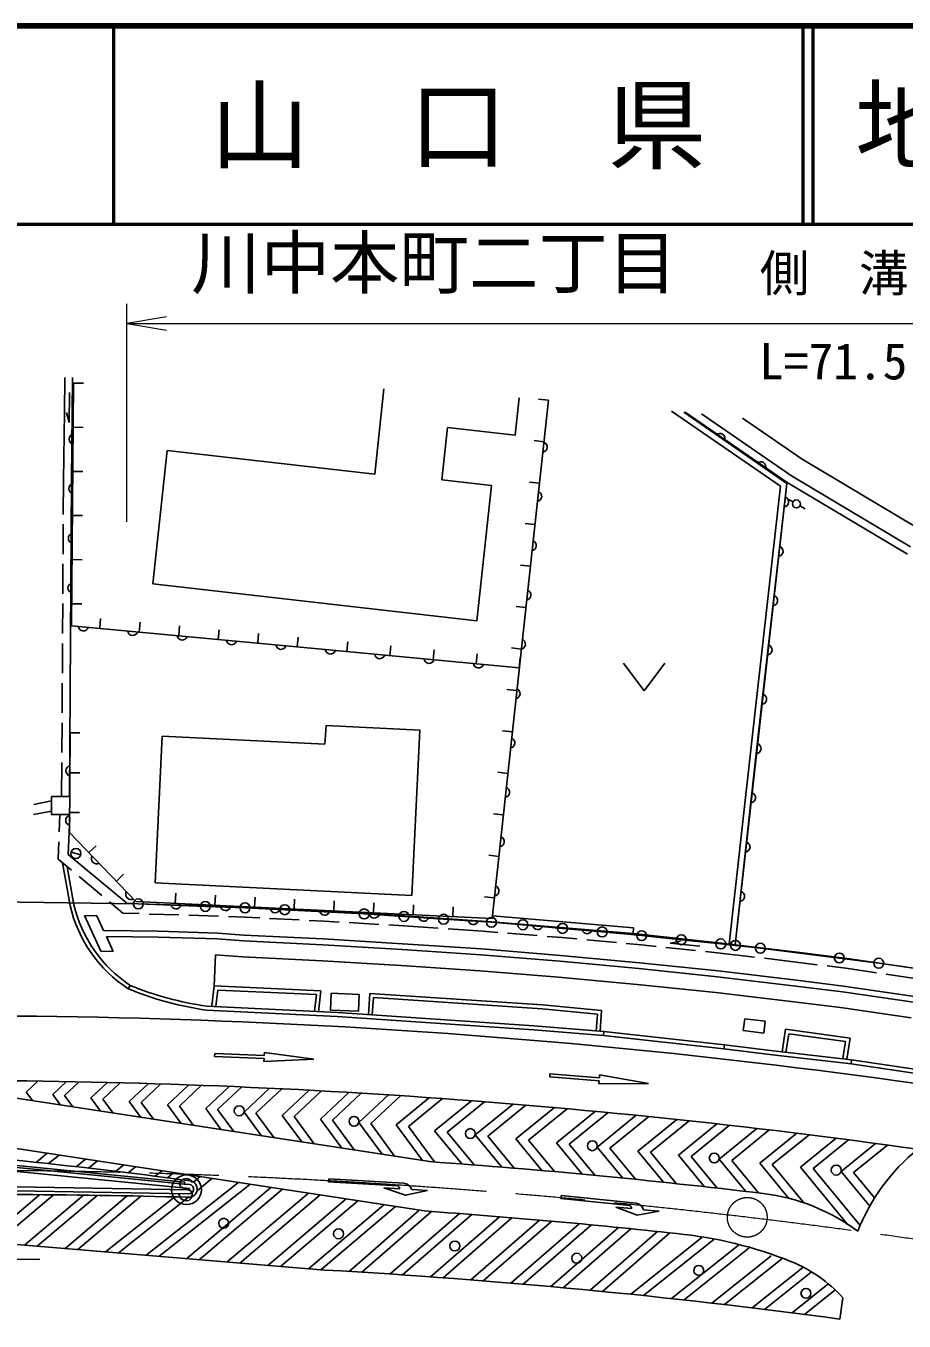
# Model space of a CAD drawing. Units: millimetres, scale not verified. Extents: x 40000 to 680000, y 20000 to 380000.
# Drawn here: x 328586 to 372851, y 314726 to 380000 of the extents above; entities that cross this region are included whole.
import ezdxf
from ezdxf.enums import TextEntityAlignment as Align

# ---------------------------------------------------------------- set-up
doc = ezdxf.new("R2010")
doc.units = ezdxf.units.MM
doc.header["$LTSCALE"] = 1000
doc.linetypes.add('CHAIN', pattern=[18.5, 12, -1.5, 3.5, -1.5])
for name, color, linetype, lineweight in [('M-BGD', 7, 'Continuous', 25), ('M-BMK', 2, 'CHAIN', 13), ('M-BMK-ROW', 30, 'Continuous', 25), ('M-STR-HTXT', 7, 'Continuous', 13), ('M-STR-STRC', 7, 'Continuous', 25), ('M-STR-STRD', 7, 'Continuous', 25), ('M-TTL', 2, 'Continuous', 140), ('M-TTL-LINE', 7, 'Continuous', 50)]:
    doc.layers.add(name, color=color, linetype=linetype, lineweight=lineweight)
doc.layers.add('M-BMK-HTXT', color=7, linetype='Continuous')
doc.layers.add('M-TTL-TXT', color=7, linetype='Continuous')
doc.styles.add('ＭＳ ゴシック', font='')
doc.styles.get('ＭＳ ゴシック').set_extended_font_data('MS Gothic')

# ---------------------------------------------------------------- blocks, each defined once
blk = doc.blocks.new('open_arrow')
at = {"color": 0, "linetype": 'Continuous', "lineweight": -2}
blk.add_lwpolyline([(7.5, 1.25), (0, 0), (7.5, -1.25)], dxfattribs=at)

msp = doc.modelspace()

# ---------------------------------------------------------------- linework, layer by layer
at = {"layer": 'M-BGD'}
for p, q in [((330541, 362281), (330525, 360536)), ((330941, 362275), (330924, 360524)), ((330991, 361992), (331491, 361988)), ((346178, 357412), (346634, 361701)), ((330770, 360020), (330786, 361520)), ((353449, 361249), (353245, 359381)), ((354921, 361135), (354424, 361189)), ((330479, 357110), (330525, 360536)), ((330770, 360020), (330625, 360522)), ((330879, 357107), (330924, 360524)), ((366615, 356796), (361135, 360591)), ((366934, 356941), (361747, 360532)), ((366934, 356941), (361747, 360532)), ((366954, 356993), (361820, 360525)), ((361820, 360525), (366954, 356993)), ((367170, 357330), (362644, 360444)), ((330972, 359770), (331472, 359766)), ((349543, 357115), (349832, 359755)), ((353245, 359381), (349832, 359755)), ((364707, 360232), (367711, 358172)), ((354694, 359045), (354197, 359099)), ((334977, 351876), (335708, 358605)), ((335708, 358605), (346178, 357412)), ((367711, 358172), (373549, 354689)), ((330469, 355383), (330479, 357110)), ((330787, 341158), (330879, 357107)), ((330954, 357547), (331454, 357543)), ((352053, 356840), (349543, 357115)), ((373170, 353751), (367170, 357330)), ((352053, 356840), (351317, 350014)), ((354467, 356956), (353970, 357010)), ((364339, 333687), (366934, 356941)), ((365186, 344117), (366615, 356796)), ((365484, 344084), (366934, 356941)), ((373019, 353376), (366954, 356993)), ((366954, 356993), (373019, 353376)), ((366990, 356157), (367251, 356008)), ((367598, 355810), (367859, 355661)), ((330935, 355325), (331435, 355321)), ((330458, 353383), (330466, 354883)), ((354240, 354866), (353743, 354920)), ((330446, 351383), (330455, 352883)), ((330916, 353102), (331416, 353098)), ((354013, 352776), (353516, 352830)), ((334977, 351876), (351317, 350014)), ((330435, 349383), (330443, 350883)), ((330898, 350880), (331398, 350876)), ((353786, 350686), (353289, 350740)), ((332305, 349635), (332352, 350133)), ((334296, 349448), (334343, 349946)), ((336288, 349261), (336334, 349759)), ((338279, 349074), (338326, 349571)), ((340270, 348886), (340317, 349384)), ((330423, 347383), (330432, 348883)), ((342261, 348699), (342308, 349197)), ((344764, 348464), (344811, 348961)), ((346937, 348259), (346984, 348757)), ((353559, 348597), (353062, 348651)), ((349110, 348055), (349157, 348553)), ((351282, 347851), (351329, 348348)), ((353455, 347646), (353502, 348144)), ((358699, 347891), (359749, 346491)), ((359749, 346491), (360799, 347891)), ((330412, 345383), (330420, 346883)), ((353332, 346507), (352834, 346561)), ((330400, 343384), (330409, 344884)), ((343724, 344736), (343655, 343799)), ((348437, 344505), (343724, 344736)), ((330810, 344367), (330788, 339352)), ((330960, 344366), (330810, 344367)), ((330810, 344367), (331310, 344365)), ((335100, 336806), (335448, 344199)), ((343655, 343799), (335448, 344199)), ((348038, 336175), (348437, 344505)), ((353104, 344417), (352607, 344471)), ((364041, 333723), (365186, 344117)), ((364339, 333687), (365484, 344084)), ((330387, 341157), (330397, 342884)), ((330801, 342361), (331301, 342359)), ((352877, 342328), (352380, 342382)), ((328982, 340766), (329870, 340941)), ((330796, 341158), (329870, 341157)), ((329870, 340257), (329870, 341157)), ((328975, 340255), (329870, 340432)), ((330792, 340258), (329870, 340257)), ((330297, 340257), (330263, 339383)), ((330792, 340113), (330720, 338236)), ((330793, 340355), (331293, 340353)), ((352650, 340238), (352153, 340292)), ((330244, 338884), (330210, 338009)), ((330720, 338236), (333667, 335780)), ((330863, 338355), (331347, 338230)), ((331766, 338337), (332126, 338683)), ((352423, 338148), (351926, 338202)), ((330210, 338009), (330884, 337448)), ((330433, 337824), (330809, 335664)), ((330671, 337626), (331005, 335704)), ((331268, 337128), (332421, 336168)), ((333153, 336896), (333513, 337243)), ((348038, 336175), (335100, 336806)), ((336115, 335784), (336139, 336284)), ((338113, 335688), (338137, 336187)), ((332805, 335847), (333479, 335286)), ((333667, 335780), (334246, 335761)), ((352082, 335014), (334131, 335880)), ((334246, 335761), (339635, 335581)), ((334246, 335761), (339635, 335581)), ((339635, 335581), (343649, 335381)), ((339635, 335581), (343649, 335381)), ((340110, 335591), (340134, 336091)), ((342108, 335495), (342132, 335994)), ((344106, 335399), (344130, 335898)), ((346103, 335302), (346127, 335802)), ((348101, 335206), (348125, 335705)), ((350099, 335109), (350123, 335609)), ((352196, 336058), (351699, 336112)), ((331535, 335168), (332366, 333367)), ((331535, 335168), (332166, 335154)), ((332159, 335154), (332501, 334413)), ((333479, 335286), (334298, 335259)), ((334797, 335242), (336297, 335192)), ((336796, 335175), (338296, 335125)), ((338795, 335109), (339614, 335082)), ((339614, 335082), (340370, 335044)), ((340869, 335019), (342367, 334944)), ((342867, 334919), (343622, 334882)), ((343622, 334882), (344377, 334837)), ((343649, 335381), (347660, 335142)), ((343649, 335381), (347660, 335142)), ((347660, 335142), (352065, 334849)), ((347660, 335142), (352065, 334849)), ((352097, 335147), (359212, 334551)), ((332501, 334413), (335272, 334376)), ((335272, 334376), (338254, 334284)), ((338254, 334284), (339570, 334183)), ((344877, 334807), (346374, 334718)), ((346873, 334688), (347628, 334643)), ((347628, 334643), (349370, 334527)), ((349869, 334493), (351611, 334377)), ((351611, 334377), (352365, 334317)), ((352065, 334849), (359187, 334252)), ((352065, 334849), (359187, 334252)), ((352863, 334277), (354359, 334156)), ((359187, 334252), (359212, 334551)), ((359187, 334252), (363640, 333771)), ((332640, 334111), (335265, 334076)), ((332640, 334111), (332990, 333353)), ((335265, 334076), (338245, 333985)), ((339555, 333883), (338245, 333985)), ((339555, 333883), (343556, 333684)), ((339570, 334183), (343573, 333983)), ((343556, 333684), (347553, 333445)), ((343573, 333983), (347572, 333745)), ((347572, 333745), (351545, 333480)), ((354857, 334116), (355610, 334056)), ((355610, 334056), (356358, 333986)), ((356856, 333940), (358349, 333801)), ((358847, 333755), (359594, 333685)), ((359594, 333685), (360346, 333608)), ((360843, 333556), (362336, 333403)), ((361060, 333769), (361573, 333867)), ((361060, 333769), (362552, 333615)), ((363640, 333771), (367600, 333299)), ((332366, 333367), (332990, 333353)), ((338134, 333191), (338080, 331617)), ((339504, 333085), (338134, 333191)), ((339504, 333085), (343513, 332885)), ((347553, 333445), (351523, 333181)), ((351523, 333181), (355507, 332860)), ((351545, 333480), (355533, 333159)), ((355533, 333159), (359506, 332789)), ((362833, 333351), (363585, 333274)), ((363585, 333274), (365314, 333068)), ((365810, 333009), (367540, 332802)), ((367600, 333299), (369979, 333000)), ((369979, 333000), (373574, 332476)), ((343513, 332885), (347502, 332647)), ((347502, 332647), (351465, 332383)), ((351465, 332383), (355438, 332063)), ((355507, 332860), (359477, 332491)), ((359477, 332491), (363452, 332081)), ((359506, 332789), (363485, 332379)), ((363485, 332379), (367430, 331909)), ((367540, 332802), (368477, 332684)), ((368974, 332622), (369911, 332504)), ((369911, 332504), (371459, 332279)), ((333735, 331476), (333845, 331643)), ((337964, 330620), (338080, 331617)), ((338080, 331617), (343458, 331367)), ((355438, 332063), (359399, 331695)), ((359399, 331695), (363364, 331286)), ((363452, 332081), (367394, 331611)), ((367394, 331611), (369750, 331315)), ((367430, 331909), (369790, 331612)), ((369790, 331612), (373373, 331090)), ((371954, 332207), (373502, 331981)), ((338162, 330597), (338257, 331408)), ((338257, 331408), (343234, 331177)), ((343137, 330341), (343234, 331177)), ((343336, 330318), (343458, 331367)), ((343972, 331252), (343933, 330403)), ((343972, 331252), (345386, 331186)), ((345347, 330337), (345386, 331186)), ((345848, 330166), (345924, 331242)), ((345924, 331242), (354632, 330656)), ((346047, 330152), (346109, 331030)), ((346109, 331030), (354615, 330457)), ((363364, 331286), (367297, 330817)), ((369750, 331315), (373330, 330794)), ((337685, 330399), (344282, 330071)), ((337704, 330598), (344294, 330270)), ((343933, 330403), (345347, 330337)), ((354615, 330457), (357391, 330195)), ((354632, 330656), (357605, 330376)), ((357530, 329331), (357605, 330376)), ((367297, 330817), (369642, 330522)), ((369642, 330522), (373215, 330002)), ((344282, 330071), (354181, 329404)), ((344294, 330270), (354195, 329604)), ((357331, 329345), (357391, 330195)), ((364744, 329365), (364815, 329961)), ((364815, 329961), (365847, 329839)), ((365777, 329243), (365847, 329839)), ((354181, 329404), (357701, 329116)), ((354195, 329604), (357718, 329315)), ((357701, 329116), (357718, 329315)), ((357701, 329116), (363772, 328445)), ((357723, 329315), (363794, 328644)), ((364744, 329365), (365777, 329243)), ((366697, 328294), (366878, 329433)), ((366878, 329433), (370127, 328980)), ((366894, 328263), (367044, 329208)), ((367044, 329208), (369897, 328810)), ((363772, 328445), (363794, 328644)), ((363772, 328445), (366223, 328147)), ((363796, 328643), (366247, 328346)), ((366247, 328346), (370198, 327893)), ((369761, 327952), (369897, 328810)), ((369959, 327921), (370127, 328980)), ((366223, 328147), (370176, 327695)), ((370176, 327695), (370198, 327893)), ((370176, 327695), (373800, 327149)), ((370205, 327893), (373830, 327347)), ((321645, 323200), (336593, 321731)), ((336583, 321632), (336593, 321731))]:
    msp.add_line(p, q, dxfattribs=at)
for points in [[(353455, 347646), (343678, 348566), (330888, 349769), (330991, 361992)], [(354921, 361135), (352082, 335014), (334131, 335880), (330788, 339352), (330810, 344367)]]:
    msp.add_lwpolyline(points, dxfattribs=at)
for centre, radius in [((367425, 355909), 200), ((331105, 338293), 250), ((339338, 325324), 250), ((345126, 324793), 250), ((350988, 324176), 250), ((357135, 323562), 250), ((363282, 322947), 250), ((369430, 322333), 250), ((338557, 319657), 250), ((344344, 319125), 250), ((350206, 318509), 250), ((356353, 317894), 250), ((362500, 317280), 250), ((367904, 316123), 250)]:
    msp.add_circle(centre, radius, dxfattribs=at)
for centre, radius, start, end in [((331023, 359171), 256, 102.19923, 256.83846), ((354605, 358777), 256, 276.39368, 71.03292), ((363567, 359204), 256, 337.98148, 132.62071), ((365622, 357781), 256, 337.98148, 132.62071), ((331002, 356672), 256, 102.19923, 256.83846), ((354331, 356292), 256, 276.39368, 71.03292), ((366773, 356009), 256, 276.31321, 70.95244), ((330981, 354172), 256, 102.19923, 256.83846), ((354057, 353807), 256, 276.39368, 71.03292), ((366496, 353524), 256, 276.31321, 70.95244), ((330960, 351672), 256, 102.19923, 256.83846), ((353784, 351322), 256, 276.39368, 71.03292), ((366218, 351040), 256, 276.31321, 70.95244), ((331487, 349769), 256, 187.30791, 341.94714), ((333976, 349535), 256, 187.30791, 341.94714), ((336465, 349301), 256, 187.30791, 341.94714), ((338954, 349066), 256, 187.30791, 341.94714), ((341443, 348832), 256, 187.30791, 341.94714), ((353510, 348837), 256, 276.39368, 71.03292), ((365941, 348555), 256, 276.31321, 70.95244), ((343932, 348598), 256, 187.30791, 341.94714), ((346421, 348364), 256, 187.30791, 341.94714), ((348910, 348130), 256, 187.30791, 341.94714), ((351399, 347896), 256, 187.30791, 341.94714), ((353240, 346351), 256, 276.568, 71.20724), ((365664, 346071), 256, 276.31321, 70.95244), ((352974, 343865), 256, 276.568, 71.20724), ((365387, 343586), 256, 276.31321, 70.95244), ((330858, 342461), 256, 102.4293, 257.06854), ((352708, 341380), 256, 276.568, 71.20724), ((365109, 341102), 256, 276.31321, 70.95244), ((330847, 339961), 256, 102.4293, 257.06854), ((352441, 338894), 256, 276.568, 71.20724), ((364832, 338617), 256, 276.31321, 70.95244), ((332141, 338029), 256, 146.58969, 301.22892), ((333874, 336228), 256, 146.58969, 301.22892), ((352175, 336408), 256, 276.568, 71.20724), ((364555, 336132), 256, 276.31321, 70.95244), ((337531, 337243), 6904, 193.22085, 236.64685), ((337531, 337243), 6704, 193.27045, 236.64685), ((336153, 335753), 256, 190.7726, 345.41183), ((338651, 335670), 256, 190.7726, 345.41183), ((341150, 335562), 256, 189.82605, 344.46528), ((343647, 335438), 257, 189.88775, 343.85665), ((346143, 335289), 256, 189.26632, 343.90555), ((348638, 335133), 256, 188.87475, 343.51398), ((351133, 334967), 256, 188.87475, 343.51398), ((354385, 334711), 256, 187.88924, 342.52848), ((356876, 334502), 256, 187.88924, 342.52848), ((339899, 346310), 15864, 247.57164, 262.04506), ((339899, 346310), 16064, 247.43398, 262.07696)]:
    msp.add_arc(centre, radius, start, end, dxfattribs=at)
at = {"layer": 'M-BMK'}
msp.add_circle((364945, 319956), 1000, dxfattribs=at)
msp.add_arc((324895, -17677), 340000, 54.28853, 91.50122, dxfattribs=at)
at = {"layer": 'M-BMK-ROW'}
for p, q in [((324439, 335891), (334249, 335753)), ((334249, 335753), (337630, 335621)), ((337630, 335621), (339631, 335553)), ((339631, 335553), (341635, 335458)), ((341635, 335458), (345636, 335246)), ((345636, 335246), (347639, 335119)), ((347639, 335119), (349635, 334981)), ((349635, 334981), (352053, 334823)), ((352053, 334823), (353635, 334697)), ((353635, 334697), (355635, 334515)), ((355635, 334515), (357632, 334338)), ((357632, 334338), (359626, 334152)), ((359626, 334152), (361620, 333945)), ((361620, 333945), (363612, 333736)), ((363612, 333736), (364350, 333660)), ((364350, 333660), (365605, 333518)), ((365605, 333518), (369583, 333024)), ((369583, 333024), (371573, 332762)), ((371573, 332762), (373559, 332483))]:
    msp.add_line(p, q, dxfattribs=at)
for centre in [(334249, 335753), (337630, 335621), (339631, 335553), (341635, 335458), (345636, 335246), (347639, 335119), (349635, 334981), (352053, 334823), (353635, 334697), (355635, 334515), (357632, 334338), (359626, 334152), (361620, 333945), (363612, 333736), (364350, 333660), (365605, 333518), (369583, 333024), (371573, 332762)]:
    msp.add_circle(centre, 250, dxfattribs=at)
at = {"layer": 'M-STR-HTXT'}
for p, q in [((333667, 355000), (333667, 366000)), ((333667, 365000), (404822, 365000))]:
    msp.add_line(p, q, dxfattribs=at)
at = {"layer": 'M-STR-STRC'}
for p, q in [((338101, 328209), (338095, 328059)), ((338095, 328059), (340593, 327956)), ((340599, 328105), (338101, 328209)), ((340593, 327956), (340586, 327806)), ((340586, 327806), (343094, 327927)), ((340605, 328255), (340599, 328105)), ((343094, 327927), (340605, 328255)), ((354999, 327194), (354986, 327044)), ((354986, 327044), (357478, 326833)), ((357490, 326983), (354999, 327194)), ((357503, 327132), (357490, 326983)), ((359975, 326697), (357503, 327132)), ((308620, 326412), (348670, 320275)), ((322219, 326857), (348948, 322762)), ((329187, 326818), (328605, 326271)), ((330629, 326801), (329935, 326148)), ((331273, 326788), (330534, 326093)), ((332700, 326756), (331864, 325971)), ((333340, 326740), (332463, 325916)), ((334757, 326700), (333793, 325794)), ((335394, 326680), (334392, 325739)), ((336803, 326632), (335722, 325617)), ((337435, 326609), (336321, 325562)), ((338836, 326553), (337652, 325440)), ((339465, 326526), (338250, 325385)), ((340858, 326462), (339581, 325262)), ((341485, 326434), (340179, 325207)), ((357478, 326833), (357465, 326684)), ((357465, 326684), (359975, 326697)), ((328929, 325829), (328605, 326271)), ((330327, 325615), (329935, 326148)), ((330956, 325519), (330534, 326093)), ((332354, 325305), (331864, 325971)), ((332983, 325208), (332463, 325916)), ((334381, 324994), (333793, 325794)), ((335010, 324898), (334392, 325739)), ((342868, 326361), (341510, 325085)), ((343489, 326328), (342108, 325030)), ((344866, 326249), (343439, 324908)), ((345484, 326212), (344037, 324853)), ((346854, 326127), (345368, 324731)), ((347468, 326086), (345966, 324676)), ((348935, 325986), (347249, 324619)), ((349591, 325939), (347865, 324539)), ((351045, 325831), (349181, 324319)), ((351697, 325781), (349817, 324255)), ((336408, 324683), (335722, 325617)), ((337037, 324587), (336321, 325562)), ((338435, 324373), (337652, 325440)), ((339064, 324276), (338250, 325385)), ((340462, 324062), (339581, 325262)), ((341091, 323966), (340179, 325207)), ((342489, 323752), (341510, 325085)), ((353141, 325665), (351230, 324114)), ((353789, 325611), (351866, 324050)), ((355224, 325487), (353279, 323909)), ((355867, 325429), (353915, 323846)), ((357293, 325298), (355328, 323704)), ((357932, 325237), (355964, 323641)), ((359348, 325098), (357377, 323499)), ((343118, 323655), (342108, 325030)), ((344516, 323441), (343439, 324908)), ((345145, 323345), (344037, 324853)), ((346543, 323131), (345368, 324731)), ((347172, 323034), (345966, 324676)), ((348570, 322820), (347249, 324619)), ((349183, 322745), (347865, 324539)), ((359983, 325034), (358013, 323436)), ((361390, 324888), (359426, 323295)), ((362021, 324820), (360062, 323231)), ((363419, 324667), (361475, 323090)), ((364046, 324596), (362111, 323026)), ((365436, 324436), (363524, 322885)), ((350563, 322644), (349181, 324319)), ((351186, 322596), (349817, 324255)), ((352573, 322486), (351230, 324114)), ((353199, 322434), (351866, 324050)), ((354594, 322315), (353279, 323909)), ((355224, 322260), (353915, 323846)), ((366041, 324347), (364160, 322822)), ((367439, 324194), (365574, 322680)), ((368059, 324117), (366209, 322617)), ((369431, 323943), (367623, 322476)), ((370047, 323863), (368259, 322412)), ((329103, 322726), (329665, 323187)), ((356626, 322131), (355328, 323704)), ((357259, 322072), (355964, 323641)), ((358669, 321934), (357377, 323499)), ((359305, 321870), (358013, 323436)), ((360723, 321723), (359426, 323295)), ((361363, 321655), (360062, 323231)), ((371410, 323681), (369672, 322271)), ((372022, 323598), (370308, 322207)), ((329732, 322660), (330263, 323096)), ((331123, 322508), (331591, 322892)), ((331746, 322437), (332188, 322801)), ((333124, 322275), (333516, 322597)), ((333741, 322200), (334114, 322506)), ((362789, 321499), (361475, 323090)), ((363432, 321426), (362111, 323026)), ((364866, 321260), (363524, 322885)), ((365513, 321183), (364160, 322822)), ((367038, 320906), (365574, 322680)), ((367819, 320667), (366209, 322617)), ((370009, 319585), (367623, 322476)), ((335106, 322027), (335442, 322302)), ((335718, 321947), (336039, 322211)), ((336434, 321815), (336338, 321711)), ((336532, 321885), (336434, 321815)), ((336657, 321910), (336532, 321885)), ((336744, 321898), (336657, 321910)), ((336852, 321844), (336744, 321898)), ((336934, 321788), (336852, 321844)), ((337030, 321730), (337367, 322007)), ((337210, 321296), (337965, 321916)), ((343846, 321745), (343855, 321895)), ((343846, 321745), (343855, 321895)), ((347643, 321676), (343855, 321895)), ((347643, 321676), (343855, 321895)), ((370633, 319536), (368259, 322412)), ((371118, 320519), (369672, 322271)), ((371362, 320930), (370308, 322207)), ((334648, 318041), (339175, 321615)), ((335282, 317989), (339789, 321537)), ((336338, 321711), (336326, 321626)), ((336326, 321626), (336390, 321489)), ((336390, 321489), (336503, 321434)), ((336503, 321434), (336903, 321293)), ((336691, 317873), (340926, 321462)), ((336903, 321293), (336963, 321164)), ((336960, 321704), (336934, 321788)), ((336963, 321164), (336941, 320993)), ((337326, 317820), (341516, 321372)), ((338735, 317704), (342825, 321171)), ((339175, 321615), (339293, 321712)), ((339789, 321537), (339891, 321621)), ((347341, 321543), (343846, 321745)), ((347341, 321543), (343846, 321745)), ((347432, 321388), (346633, 321434)), ((347714, 321071), (346633, 321434)), ((347432, 321388), (346633, 321434)), ((347714, 321071), (346633, 321434)), ((348829, 321307), (347714, 321071)), ((348829, 321307), (347714, 321071)), ((348829, 321307), (348031, 321353)), ((348829, 321307), (348031, 321353)), ((343654, 317298), (303993, 320569)), ((326473, 318715), (329269, 321085)), ((327107, 318663), (329953, 321075)), ((328517, 318547), (331497, 321073)), ((329151, 318494), (332181, 321063)), ((330560, 318378), (333697, 321037)), ((331195, 318326), (334377, 321023)), ((332604, 318210), (336091, 320984)), ((333238, 318157), (336789, 320965)), ((336328, 321044), (336299, 321127)), ((336391, 320911), (336328, 321044)), ((336469, 320856), (336391, 320911)), ((336579, 320800), (336469, 320856)), ((336669, 320787), (336579, 320800)), ((336794, 320809), (336669, 320787)), ((336888, 320881), (336794, 320809)), ((336941, 320993), (336888, 320881)), ((339369, 317652), (343415, 321081)), ((340779, 317535), (344725, 320880)), ((341413, 317483), (345314, 320790)), ((342822, 317367), (346624, 320589)), ((343457, 317315), (347213, 320499)), ((355552, 320897), (355566, 321047)), ((355552, 320897), (355566, 321047)), ((359035, 320556), (355552, 320897)), ((359035, 320556), (355552, 320897)), ((359343, 320676), (355566, 321047)), ((344879, 317227), (348398, 320294)), ((345519, 317189), (349031, 320250)), ((346937, 317098), (350435, 320146)), ((347574, 317056), (351064, 320098)), ((348983, 316957), (352459, 319987)), ((349615, 316911), (353084, 319935)), ((359120, 320397), (358324, 320475)), ((359389, 320069), (358324, 320475)), ((359120, 320397), (358324, 320475)), ((360513, 320260), (359389, 320069)), ((360513, 320260), (359717, 320338)), ((360513, 320260), (359717, 320338)), ((351014, 316805), (354470, 319817)), ((351642, 316755), (355091, 319761)), ((353033, 316641), (356469, 319635)), ((353657, 316588), (357086, 319577)), ((355039, 316466), (358455, 319443)), ((355660, 316410), (359069, 319381)), ((357033, 316280), (360429, 319240)), ((357649, 316220), (361040, 319175)), ((359074, 316078), (362662, 318938)), ((359713, 316012), (363253, 318834)), ((361128, 315861), (364507, 318555)), ((361763, 315791), (365047, 318410)), ((363168, 315633), (366147, 318008)), ((324280, 317863), (329280, 317834)), ((363799, 315560), (366692, 317867)), ((365195, 315394), (367740, 317423)), ((365821, 315318), (368165, 317187)), ((367207, 315144), (369014, 316585)), ((367829, 315065), (369356, 316282)), ((369767, 315898), (369613, 314830))]:
    msp.add_line(p, q, dxfattribs=at)
msp.add_circle((336681, 321346), 750, dxfattribs=at)
for centre, radius, start, end in [((324857, -17637), 347750, 80.05754, 91.01115), ((324030, -27614), 354476, 81.97057, 90.29268), ((304983, 89489), 234481, 82.18653, 86.61327), ((379829, 315610), 10000, 128.9454, 158.62644), ((324857, -17637), 341250, 83.11691, 85.95564), ((336803, 321381), 416, 264.44594, 82.13392), ((347181, 321345), 254, 9.61708, 51.16079), ((347181, 321345), 254, 9.61708, 51.16079), ((347559, 321181), 502, 20.04575, 80.3435), ((347559, 321181), 502, 20.04575, 80.3435), ((364555, 311226), 10000, 53.39732, 83.11693), ((325603, -99980), 421094, 88.48142, 90.91501), ((358868, 320364), 254, 7.31777, 48.86148), ((358868, 320364), 254, 7.31777, 48.86148), ((359239, 320185), 502, 17.74644, 78.0442), ((359239, 320185), 502, 17.74644, 78.0442), ((324789, -18392), 339508, 83.81027, 85.9665), ((359329, 298238), 21000, 68.08194, 84.35323), ((324895, -17677), 335500, 82.34031, 86.79474), ((364555, 311226), 7000, 41.86956, 68.08194)]:
    msp.add_arc(centre, radius, start, end, dxfattribs=at)
at = {"layer": 'M-STR-STRD'}
for p, q in [((321621, 322901), (336828, 321407)), ((321637, 323100), (336583, 321632)), ((336780, 321146), (323864, 321366)), ((336810, 321345), (323865, 321566)), ((336583, 321632), (336835, 321615))]:
    msp.add_line(p, q, dxfattribs=at)
for radius, start, end in [(236, 264.44594, 82.13392), (36.1, 280.74516, 46.37834)]:
    msp.add_arc((336803, 321381), radius, start, end, dxfattribs=at)
at = {"layer": 'M-TTL'}
msp.add_line((680000, 380000), (40000, 380000), dxfattribs=at)
at = {"layer": 'M-TTL-LINE'}
for p, q in [((333000, 380000), (333000, 370000)), ((367750, 380000), (367750, 370000)), ((368250, 380000), (368250, 370000)), ((40000, 370000), (680000, 370000))]:
    msp.add_line(p, q, dxfattribs=at)

# ---------------------------------------------------------------- block references
at = {"layer": 'M-STR-HTXT', "xscale": 267, "yscale": 267}
msp.add_blockref('open_arrow', (333667, 365000), dxfattribs=at)

# ---------------------------------------------------------------- texts
at = {"layer": 'M-BMK-HTXT', "style": 'ＭＳ ゴシック'}
msp.add_text('川中本町二丁目', height=2566, dxfattribs=at).set_placement((336915, 366016), align=Align.BOTTOM_LEFT)
at = {"layer": 'M-STR-HTXT', "style": 'ＭＳ ゴシック'}
for s, p in [('側\u3000溝', (369323, 366066)), ('L=71.5', (369279, 361635))]:
    msp.add_text(s, height=1833, dxfattribs=at).set_placement(p, align=Align.BOTTOM_CENTER)
at = {"layer": 'M-TTL-TXT', "style": 'ＭＳ ゴシック'}
msp.add_text('地 名', height=3666, dxfattribs=at).set_placement((370380, 375000), align=Align.MIDDLE_LEFT)
msp.add_text('山\u3000口\u3000県', height=3666, dxfattribs=at).set_placement((350375, 375000), align=Align.MIDDLE_CENTER)

doc.saveas('drawing.dxf')
